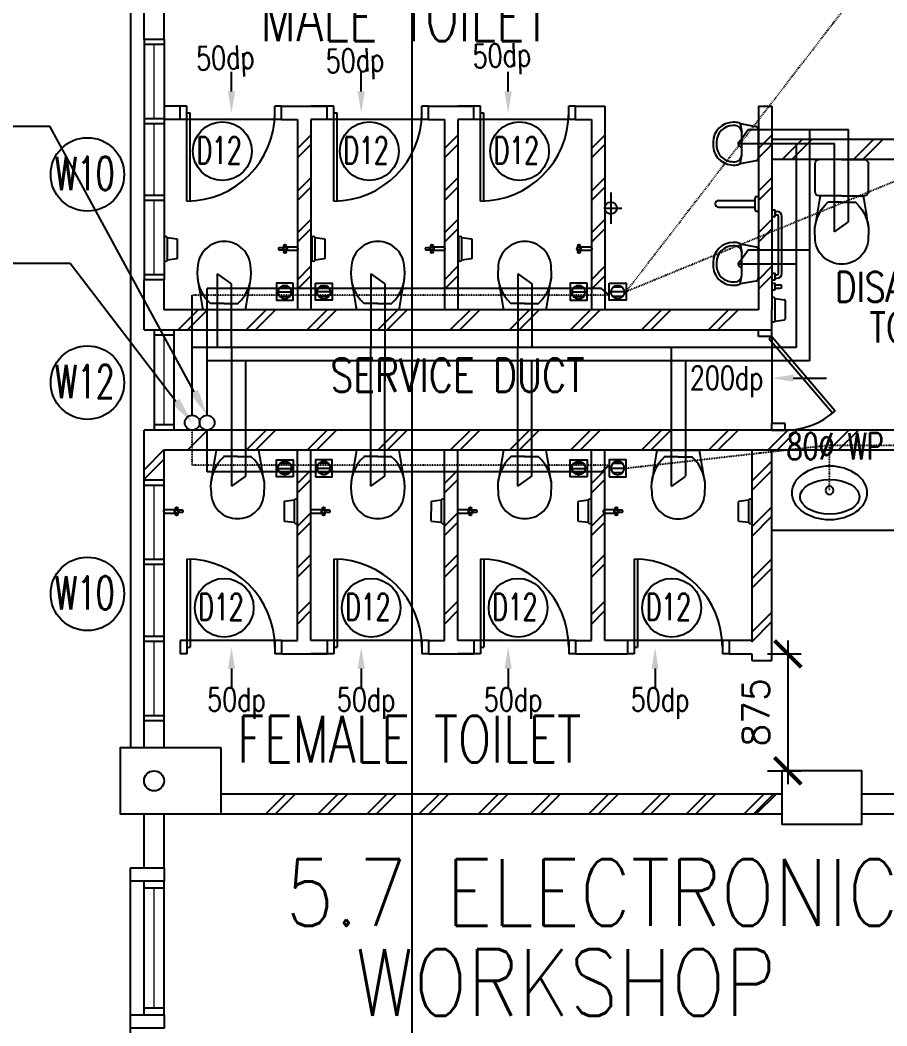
# Model space of a CAD drawing. Extents: x 2266480 to 2632177, y -858634 to -757244.
# Drawn here: x 2508047 to 2514536, y -792258 to -784730 of the extents above; entities that cross this region are included whole.
import ezdxf
from ezdxf.enums import TextEntityAlignment as Align

# ---------------------------------------------------------------- set-up
doc = ezdxf.new("R2010")
doc.units = 0
doc.header["$LTSCALE"] = 10
doc.header["$MEASUREMENT"] = 0
doc.linetypes.add('DIVIDE', pattern=[1.25, 0.5, -0.25, 0, -0.25, 0, -0.25])
doc.layers.get('0').update_dxf_attribs({"linetype": 'CONTINUOUS'})
doc.layers.get('DEFPOINTS').update_dxf_attribs({"linetype": 'CONTINUOUS'})
for name, color, linetype in [('AR', 7, 'CONTINUOUS'), ('COL', 3, 'CONTINUOUS'), ('DIM', 7, 'CONTINUOUS'), ('DOOR', 5, 'CONTINUOUS'), ('DR', 7, 'CONTINUOUS'), ('DTEXT', 7, 'CONTINUOUS'), ('FIT', 5, 'CONTINUOUS'), ('FITT', 5, 'CONTINUOUS'), ('H', 1, 'CONTINUOUS'), ('hatch', 7, 'CONTINUOUS'), ('PIPE', 5, 'DIVIDE'), ('RWDP', 145, 'CONTINUOUS'), ('SANI', 7, 'CONTINUOUS'), ('SP', 220, 'CONTINUOUS'), ('T25', 7, 'CONTINUOUS'), ('T50', 4, 'CONTINUOUS'), ('TEX', 2, 'CONTINUOUS'), ('txt', 7, 'CONTINUOUS'), ('VP', 100, 'CONTINUOUS'), ('WALL', 2, 'CONTINUOUS'), ('WIN', 5, 'CONTINUOUS'), ('WIN-T', 7, 'CONTINUOUS'), ('WP', 50, 'DIVIDE')]:
    doc.layers.add(name, color=color, linetype=linetype)
doc.styles.add('ROMANS', font='romans')
doc.styles.get("Standard").update_dxf_attribs({"font": 'ROMANS.SHX'})
doc.dimstyles.new('STANDARD$0', dxfattribs={"dimscale": 0, "dimtxt": 8, "dimasz": 6, "dimexe": 1, "dimexo": 1, "dimgap": 3, "dimtad": 1, "dimdec": 0, "dimlfac": -1, "dimrnd": 1, "dimzin": 0, "dimdsep": 46, "dimtxsty": 'Standard', "dimcen": 0, "dimclrd": 5, "dimclre": 250, "dimadec": 0, "dimazin": 0, "dimtfac": 1, "dimtdec": 4, "dimtofl": 0, "dimtmove": 0, "dimatfit": 3, "dimfxl": 1, "dimtolj": 1, "dimtzin": 0, "dimarcsym": 0})

# ---------------------------------------------------------------- blocks, each defined once
blk = doc.blocks.new('100FT')
at = {"layer": 'PIPE', "linetype": 'Continuous'}
blk.add_circle((0, 0), 50, dxfattribs=at)
at = {"layer": 'WP', "linetype": 'Continuous'}
for p, q in [((-37.1, 33.5), (37.1, 33.5)), ((-49.9, -2.7), (49.9, -2.7)), ((-34, -36.7), (34, -36.7))]:
    blk.add_line(p, q, dxfattribs=at)
blk = doc.blocks.new('A$C7CE3714C')
at = {"layer": 'FIT'}
blk.add_lwpolyline([(0, 0), (126, 0), (126, 126), (0, 126)], close=True, dxfattribs=at)
at = {"layer": 'FIT', "xscale": -1}
blk.add_blockref('100FT', (63, 65.7), dxfattribs=at)
blk = doc.blocks.new('_ARCHTICK')
at = {"color": 0, "linetype": 'ByBlock', "const_width": 0.15}
blk.add_lwpolyline([(-0.5, -0.5), (0.5, 0.5)], dxfattribs=at)
blk = doc.blocks.new('*D533')
at = {"layer": 'DEFPOINTS', "color": 0, "transparency": 16777216}
for p in [(2513541.9, -789474.1), (2513541.9, -790349.1), (2513794.3, -790349.1)]:
    blk.add_point(p, dxfattribs=at)
at = {"layer": 'DIM', "color": 7, "lineweight": -2, "transparency": 16777216}
for p, q in [((2513794.3, -789374.1), (2513794.3, -790449.1)), ((2513641.9, -789474.1), (2513894.3, -789474.1)), ((2513641.9, -790349.1), (2513894.3, -790349.1))]:
    blk.add_line(p, q, dxfattribs=at)
at = {"layer": 'DIM', "color": 7, "lineweight": -2, "transparency": 16777216, "xscale": 200, "yscale": 200, "zscale": 200}
for p, rotation in [((2513794.3, -789474.1), 90), ((2513794.3, -790349.1), 270)]:
    blk.add_blockref('_ARCHTICK', p, dxfattribs=dict(at, rotation=rotation))
at = {"layer": 'DIM', "color": 7, "transparency": 16777216, "insert": (2513554.3, -789911.6), "char_height": 200, "attachment_point": 5, "rotation": 90, "style": 'ROMANS'}
blk.add_mtext('\\A1;875', dxfattribs=at)
blk = doc.blocks.new('ELLIPSE')
blk.add_circle((0.5, 0.5), 0.5)
blk = doc.blocks.new('BASIN-01')
blk.add_circle((0, 0), 30.3)
for p, xscale, yscale, zscale in [((279.3, -221.4), -559.6811780125836, 404.3346891934725, 559.6811780125837), ((220.2, -179.2), -444.6356025322193, 259.9294430529471, 444.6356025322195)]:
    blk.add_blockref('ELLIPSE', p, dxfattribs=dict(xscale=xscale, yscale=yscale, zscale=zscale))
blk = doc.blocks.new('UR1')
for p, q in [((104.2, 0), (-104.2, 0)), ((-150.5, -138.5), (-128.8, -20.5)), ((128.8, -20.5), (150.5, -138.5)), ((-150.5, -138.5), (-85, -125)), ((85, -125), (-85, -125)), ((150.5, -138.5), (85, -125)), ((-160, -175), (-160, -190)), ((-135, -175), (-135, -190)), ((135, -190), (135, -175)), ((160, -190), (160, -175)), ((-10, -315), (10, -315)), ((-10, -340), (10, -340))]:
    blk.add_line(p, q)
for centre, radius, start, end in [((-104.2, -25), 25, 90, 169.56252), ((104.2, -25), 25, 10.43748, 90), ((-85, -175), 75, 150.86439, 180), ((-85, -175), 50, 90, 180), ((0, -125), 26.1, 180, 0), ((85, -175), 50, 0, 90), ((85, -175), 75, 0, 29.13561), ((-10, -190), 150, 180, 270), ((-10, -190), 125, 180, 270), ((10, -190), 125, 270, 0), ((10, -190), 150, 270, 0)]:
    blk.add_arc(centre, radius, start, end)
blk = doc.blocks.new('WC-CAP-P')
for p, q in [((-84.1, 0), (-254.1, 0)), ((-85, 0), (85, 0)), ((-284.1, -240), (-284.1, -30)), ((115, -240), (115, -30)), ((-84.1, -270), (-254.1, -270)), ((-85, -270), (85, -270)), ((-274.1, -317.5), (-274.1, -317.5)), ((-84.1, -317.5), (-189.6, -317.5)), ((-85, -317.5), (20.5, -317.5)), ((105, -317.5), (105, -317.5))]:
    blk.add_line(p, q)
for centre, radius, start, end in [((-254.1, -30), 30, 90, 180), ((85, -30), 30, 0, 90), ((-254.1, -240), 30, 180, 270), ((23685.1, -4344.3), 24273.9, 170.33681, 170.89893), ((-23854.2, -4344.3), 24273.9, 9.10107, 9.66319), ((85, -240), 30, 270, 0), ((10.3, -540), 296.7, 131.76878, 188.34412), ((-179.4, -540), 296.7, 351.65588, 48.23122), ((-85.8, -584.8), 197.4, 179.51694, 271.02679), ((-83.3, -584.8), 197.4, 268.97321, 0.48306)]:
    blk.add_arc(centre, radius, start, end)

msp = doc.modelspace()

# ---------------------------------------------------------------- linework, layer by layer
at = {"color": 0}
for p, q in [((2508874.5, -784674.1), (2508874.5, -790174.1)), ((2509629.6, -785264.1), (2509629.6, -785117.8)), ((2509629.6, -785264.1), (2509629.6, -785117.8)), ((2510600.6, -785264.1), (2510600.6, -785117.8)), ((2510600.6, -785264.1), (2510600.6, -785117.8)), ((2511700.6, -785264.1), (2511700.6, -785117.8)), ((2511700.6, -785264.1), (2511700.6, -785117.8)), ((2513275.9, -786079.5), (2513549.9, -786079.5)), ((2513275.9, -786079.5), (2513549.9, -786079.5)), ((2513549.9, -786149.5), (2513549.9, -786059.5)), ((2513549.9, -786149.5), (2513549.9, -786059.5)), ((2513559.9, -786049.5), (2513574.9, -786049.5)), ((2513275.9, -786129.5), (2513549.9, -786129.5)), ((2513275.9, -786129.5), (2513549.9, -786129.5)), ((2513559.9, -786159.5), (2513574.9, -786159.5)), ((2509385.2, -786851.4), (2509385.2, -786851.4)), ((2509734.6, -786899.1), (2509414.9, -786899.1)), ((2509575.2, -786851.4), (2509469.7, -786851.4)), ((2509574.3, -786851.4), (2509679.8, -786851.4)), ((2509764.3, -786851.4), (2509764.3, -786851.4)), ((2510535.4, -786851.4), (2510535.4, -786851.4)), ((2510884.8, -786899.1), (2510565.1, -786899.1)), ((2510725.4, -786851.4), (2510619.9, -786851.4)), ((2510724.5, -786851.4), (2510830, -786851.4)), ((2510914.5, -786851.4), (2510914.5, -786851.4)), ((2511635, -786851.4), (2511635, -786851.4)), ((2511984.4, -786899.1), (2511664.7, -786899.1)), ((2511825, -786851.4), (2511719.5, -786851.4)), ((2511824.1, -786851.4), (2511929.6, -786851.4)), ((2512014.1, -786851.4), (2512014.1, -786851.4)), ((2513835.3, -787409.9), (2514082.8, -787409.9)), ((2509835, -787949.1), (2509515.3, -787949.1)), ((2510884.8, -787949.1), (2510565.1, -787949.1)), ((2511984.4, -787949.1), (2511664.7, -787949.1)), ((2513134.1, -787950.3), (2512814.4, -787950.3)), ((2509485.6, -787996.8), (2509485.6, -787996.8)), ((2509675.6, -787996.8), (2509570.1, -787996.8)), ((2509674.7, -787996.8), (2509780.2, -787996.8)), ((2509864.7, -787996.8), (2509864.7, -787996.8)), ((2510535.4, -787996.8), (2510535.4, -787996.8)), ((2510725.4, -787996.8), (2510619.9, -787996.8)), ((2510724.5, -787996.8), (2510830, -787996.8)), ((2510914.5, -787996.8), (2510914.5, -787996.8)), ((2511635, -787996.8), (2511635, -787996.8)), ((2511825, -787996.8), (2511719.5, -787996.8)), ((2511824.1, -787996.8), (2511929.6, -787996.8)), ((2512014.1, -787996.8), (2512014.1, -787996.8)), ((2512784.7, -787998.1), (2512784.7, -787998.1)), ((2512974.7, -787998.1), (2512869.2, -787998.1)), ((2512973.8, -787998.1), (2513079.3, -787998.1)), ((2513163.8, -787998.1), (2513163.8, -787998.1)), ((2509629.6, -789584.1), (2509629.6, -789730.4)), ((2510600.6, -789584.1), (2510600.6, -789730.4)), ((2511700.6, -789584.1), (2511700.6, -789730.4)), ((2512800.6, -789584.1), (2512800.6, -789730.4)), ((2508874.5, -796174.1), (2508874.5, -791074.1))]:
    msp.add_line(p, q, dxfattribs=at)
for centre, radius, start, end in [((2513275.9, -786104.5), 25, 90, 270), ((2513559.9, -786059.5), 10, 90, 180), ((2513559.9, -786059.5), 10, 90, 180), ((2513559.9, -786149.5), 10, 180, 270), ((2513559.9, -786149.5), 10, 180, 270), ((2509573.5, -786584.2), 197.4, 88.97321, 180.48306), ((2509576, -786584.2), 197.4, 359.51694, 91.02679), ((2510723.7, -786584.2), 197.4, 88.97321, 180.48306), ((2510726.2, -786584.2), 197.4, 359.51694, 91.02679), ((2511823.3, -786584.2), 197.4, 88.97321, 180.48306), ((2511825.8, -786584.2), 197.4, 359.51694, 91.02679), ((2509669.6, -786628.9), 296.7, 171.65588, 228.23122), ((2509479.9, -786628.9), 296.7, 311.76878, 8.34412), ((2510819.8, -786628.9), 296.7, 171.65588, 228.23122), ((2510630.1, -786628.9), 296.7, 311.76878, 8.34412), ((2511919.4, -786628.9), 296.7, 171.65588, 228.23122), ((2511729.7, -786628.9), 296.7, 311.76878, 8.34412), ((2533344.4, -782824.6), 24273.9, 189.10107, 189.66319), ((2485805.1, -782824.6), 24273.9, 350.33681, 350.89893), ((2534494.6, -782824.6), 24273.9, 189.10107, 189.66319), ((2486955.3, -782824.6), 24273.9, 350.33681, 350.89893), ((2535594.2, -782824.6), 24273.9, 189.10107, 189.66319), ((2488054.9, -782824.6), 24273.9, 350.33681, 350.89893), ((2533444.8, -792023.6), 24273.9, 170.33681, 170.89893), ((2485905.5, -792023.6), 24273.9, 9.10107, 9.66319), ((2534494.6, -792023.6), 24273.9, 170.33681, 170.89893), ((2486955.3, -792023.6), 24273.9, 9.10107, 9.66319), ((2535594.2, -792023.6), 24273.9, 170.33681, 170.89893), ((2488054.9, -792023.6), 24273.9, 9.10107, 9.66319), ((2536743.9, -792024.9), 24273.9, 170.33681, 170.89893), ((2489204.6, -792024.9), 24273.9, 9.10107, 9.66319), ((2509770, -788219.3), 296.7, 131.76878, 188.34412), ((2509580.3, -788219.3), 296.7, 351.65588, 48.23122), ((2510819.8, -788219.3), 296.7, 131.76878, 188.34412), ((2510630.1, -788219.3), 296.7, 351.65588, 48.23122), ((2511919.4, -788219.3), 296.7, 131.76878, 188.34412), ((2511729.7, -788219.3), 296.7, 351.65588, 48.23122), ((2513069.1, -788220.6), 296.7, 131.76878, 188.34412), ((2512879.4, -788220.6), 296.7, 351.65588, 48.23122), ((2509673.9, -788264.1), 197.4, 179.51694, 271.02679), ((2509676.4, -788264.1), 197.4, 268.97321, 0.48306), ((2510723.7, -788264.1), 197.4, 179.51694, 271.02679), ((2510726.2, -788264.1), 197.4, 268.97321, 0.48306), ((2511823.3, -788264.1), 197.4, 179.51694, 271.02679), ((2511825.8, -788264.1), 197.4, 268.97321, 0.48306), ((2512973, -788265.3), 197.4, 179.51694, 271.02679), ((2512975.5, -788265.3), 197.4, 268.97321, 0.48306)]:
    msp.add_arc(centre, radius, start, end, dxfattribs=at)
for points in [[(2509602.9, -785264.1), (2509656.3, -785264.1), (2509629.6, -785424.1)], [(2509602.9, -785264.1), (2509656.3, -785264.1), (2509629.6, -785424.1)], [(2510573.9, -785264.1), (2510627.2, -785264.1), (2510600.6, -785424.1)], [(2510573.9, -785264.1), (2510627.2, -785264.1), (2510600.6, -785424.1)], [(2511673.9, -785264.1), (2511727.2, -785264.1), (2511700.6, -785424.1)], [(2511673.9, -785264.1), (2511727.2, -785264.1), (2511700.6, -785424.1)], [(2513835.3, -787383.2), (2513835.3, -787436.6), (2513675.3, -787409.9)], [(2509602.9, -789584.1), (2509656.3, -789584.1), (2509629.6, -789424.1)], [(2510573.9, -789584.1), (2510627.2, -789584.1), (2510600.6, -789424.1)], [(2511673.9, -789584.1), (2511727.2, -789584.1), (2511700.6, -789424.1)], [(2512773.9, -789584.1), (2512827.2, -789584.1), (2512800.6, -789424.1)]]:
    msp.add_solid(points, dxfattribs=at)
at = {"layer": 'AR', "color": 0}
msp.add_line((2510980.8, -781943.4), (2510980.8, -793334.6), dxfattribs=at)
at = {"layer": 'COL', "color": 0}
for points in [[(2509549.5, -790174.1), (2509549.5, -790674.1), (2508799.5, -790674.1), (2508799.5, -790174.1)], [(2513749.5, -790349.1), (2513749.5, -790749.1), (2514349.5, -790749.1), (2514349.5, -790349.1)]]:
    msp.add_lwpolyline(points, close=True, dxfattribs=at)
at = {"layer": 'DOOR', "color": 0}
for p, q in [((2513574.9, -787099.1), (2513574.9, -787049.1)), ((2513574.9, -787049.1), (2513674.9, -787049.1)), ((2513574.9, -787049.1), (2513674.9, -787049.1)), ((2513674.9, -787099.1), (2513674.9, -787049.1)), ((2513674.9, -787099.1), (2513574.9, -787099.1)), ((2513655.5, -787115), (2513674.9, -787099.1)), ((2513655.5, -787115), (2514129.1, -787670.1)), ((2513674.9, -787099.1), (2514147.9, -787653.6)), ((2513675.3, -787099.1), (2513675.3, -787749.1)), ((2513775.3, -787749.1), (2513675.3, -787749.1)), ((2513675.3, -787799.1), (2513675.3, -787749.1)), ((2513775.3, -787799.1), (2513775.3, -787749.1)), ((2513675.3, -787799.1), (2513775.3, -787799.1))]:
    msp.add_line(p, q, dxfattribs=at)
msp.add_arc((2513775.3, -787249.1), 550, 270, 312.65239, dxfattribs=at)
at = {"layer": 'DR', "color": 0}
for p, q in [((2509244.5, -785474.1), (2509244.5, -785374.1)), ((2509294.5, -785374.1), (2509244.5, -785374.1)), ((2509294.5, -786084.1), (2509294.5, -785374.1)), ((2509294.5, -785474.1), (2509294.5, -785374.1)), ((2510004.5, -785374.1), (2509954.5, -785374.1)), ((2509954.5, -785474.1), (2509954.5, -785374.1)), ((2510004.5, -785474.1), (2510004.5, -785374.1)), ((2510344.5, -785474.1), (2510344.5, -785374.1)), ((2510394.5, -785374.1), (2510344.5, -785374.1)), ((2510394.5, -786084.1), (2510394.5, -785374.1)), ((2510394.5, -785474.1), (2510394.5, -785374.1)), ((2511104.5, -785374.1), (2511054.5, -785374.1)), ((2511054.5, -785474.1), (2511054.5, -785374.1)), ((2511104.5, -785474.1), (2511104.5, -785374.1)), ((2511444.5, -785474.1), (2511444.5, -785374.1)), ((2511494.5, -785374.1), (2511444.5, -785374.1)), ((2511494.5, -786084.1), (2511494.5, -785374.1)), ((2511494.5, -785474.1), (2511494.5, -785374.1)), ((2512204.5, -785374.1), (2512154.5, -785374.1)), ((2512154.5, -785474.1), (2512154.5, -785374.1)), ((2512204.5, -785474.1), (2512204.5, -785374.1)), ((2509294.5, -785474.1), (2509244.5, -785474.1)), ((2509294.5, -785424.1), (2509319.5, -785424.1)), ((2509954.5, -785474.1), (2509294.5, -785474.1)), ((2509319.5, -786083.6), (2509319.5, -785424.1)), ((2510004.5, -785474.1), (2509954.5, -785474.1)), ((2510394.5, -785474.1), (2510344.5, -785474.1)), ((2510394.5, -785424.1), (2510419.5, -785424.1)), ((2511054.5, -785474.1), (2510394.5, -785474.1)), ((2510419.5, -786083.6), (2510419.5, -785424.1)), ((2511104.5, -785474.1), (2511054.5, -785474.1)), ((2511494.5, -785474.1), (2511444.5, -785474.1)), ((2511494.5, -785424.1), (2511519.5, -785424.1)), ((2512154.5, -785474.1), (2511494.5, -785474.1)), ((2511519.5, -786083.6), (2511519.5, -785424.1)), ((2512204.5, -785474.1), (2512154.5, -785474.1)), ((2512424.5, -786136.6), (2512552.6, -786136.6)), ((2509294.5, -788764.1), (2509294.5, -789474.1)), ((2509319.5, -788764.6), (2509319.5, -789424.1)), ((2510394.5, -788764.1), (2510394.5, -789474.1)), ((2510419.5, -788764.6), (2510419.5, -789424.1)), ((2511494.5, -788764.1), (2511494.5, -789474.1)), ((2511519.5, -788764.6), (2511519.5, -789424.1)), ((2512644.7, -788764.1), (2512644.7, -789474.1)), ((2512669.7, -788764.6), (2512669.7, -789424.1)), ((2509244.5, -789374.1), (2509244.5, -789474.1)), ((2509294.5, -789374.1), (2509244.5, -789374.1)), ((2509294.5, -789374.1), (2509294.5, -789474.1)), ((2509954.5, -789374.1), (2509294.5, -789374.1)), ((2510004.5, -789374.1), (2509954.5, -789374.1)), ((2509954.5, -789374.1), (2509954.5, -789474.1)), ((2510004.5, -789374.1), (2510004.5, -789474.1)), ((2510344.5, -789374.1), (2510344.5, -789474.1)), ((2510394.5, -789374.1), (2510344.5, -789374.1)), ((2510394.5, -789374.1), (2510394.5, -789474.1)), ((2511054.5, -789374.1), (2510394.5, -789374.1)), ((2511104.5, -789374.1), (2511054.5, -789374.1)), ((2511054.5, -789374.1), (2511054.5, -789474.1)), ((2511104.5, -789374.1), (2511104.5, -789474.1)), ((2511444.5, -789374.1), (2511444.5, -789474.1)), ((2511494.5, -789374.1), (2511444.5, -789374.1)), ((2511494.5, -789374.1), (2511494.5, -789474.1)), ((2512154.5, -789374.1), (2511494.5, -789374.1)), ((2512204.5, -789374.1), (2512154.5, -789374.1)), ((2512154.5, -789374.1), (2512154.5, -789474.1)), ((2512204.5, -789374.1), (2512204.5, -789474.1)), ((2512594.7, -789374.1), (2512594.7, -789474.1)), ((2512644.7, -789374.1), (2512594.7, -789374.1)), ((2512644.7, -789374.1), (2512644.7, -789474.1)), ((2513304.7, -789374.1), (2512644.7, -789374.1)), ((2513354.7, -789374.1), (2513304.7, -789374.1)), ((2513304.7, -789374.1), (2513304.7, -789474.1)), ((2513354.7, -789374.1), (2513354.7, -789474.1)), ((2509294.5, -789474.1), (2509244.5, -789474.1)), ((2509294.5, -789424.1), (2509319.5, -789424.1)), ((2510004.5, -789474.1), (2509954.5, -789474.1)), ((2510394.5, -789474.1), (2510344.5, -789474.1)), ((2510394.5, -789424.1), (2510419.5, -789424.1)), ((2511104.5, -789474.1), (2511054.5, -789474.1)), ((2511494.5, -789474.1), (2511444.5, -789474.1)), ((2511494.5, -789424.1), (2511519.5, -789424.1)), ((2512204.5, -789474.1), (2512154.5, -789474.1)), ((2512644.7, -789474.1), (2512594.7, -789474.1)), ((2512644.7, -789424.1), (2512669.7, -789424.1)), ((2513354.7, -789474.1), (2513304.7, -789474.1))]:
    msp.add_line(p, q, dxfattribs=at)
msp.add_lwpolyline([(2512469.8, -786019.3), (2512469.8, -786136.6), (2512469.8, -786253.9)], dxfattribs=at)
msp.add_circle((2512469.8, -786136.6), 45.3, dxfattribs=at)
for centre, start, end in [((2509294.5, -785424.1), 270, 0), ((2510394.5, -785424.1), 270, 0), ((2511494.5, -785424.1), 270, 0), ((2509294.5, -789424.1), 0, 90), ((2510394.5, -789424.1), 0, 90), ((2511494.5, -789424.1), 0, 90), ((2512644.7, -789424.1), 0, 90)]:
    msp.add_arc(centre, 660, start, end, dxfattribs=at)
at = {"layer": 'DTEXT', "color": 0}
for p, q in [((2513699.9, -786812.5), (2513769.6, -786822.4)), ((2513699.9, -786982.2), (2513769.6, -786972.4))]:
    msp.add_line(p, q, dxfattribs=at)
for centre, radius, start, end in [((2513686.6, -786822.3), 16.5, 36.48754, 135.31437), ((2513768.9, -786827.3), 5, 0, 81.97227), ((2513686.6, -786972.3), 16.5, 224.68563, 323.51246), ((2513768.9, -786967.4), 5, 278.02773, 0)]:
    msp.add_arc(centre, radius, start, end, dxfattribs=at)
at = {"layer": 'FITT', "color": 0}
for p, q in [((2510025.4, -786431.7), (2510025.4, -786424.9)), ((2510025.4, -786458.4), (2510025.4, -786451.6)), ((2510035.4, -786431.7), (2510035.4, -786424.9)), ((2510035.4, -786458.4), (2510035.4, -786451.6)), ((2510119, -786429.1), (2510042.6, -786429.1)), ((2510119, -786454.1), (2510042.6, -786454.1)), ((2511125.4, -786431.7), (2511125.4, -786424.9)), ((2511125.4, -786458.4), (2511125.4, -786451.6)), ((2511135.4, -786431.7), (2511135.4, -786424.9)), ((2511135.4, -786458.4), (2511135.4, -786451.6)), ((2511219, -786429.1), (2511142.6, -786429.1)), ((2511219, -786454.1), (2511142.6, -786454.1)), ((2512225.4, -786431.7), (2512225.4, -786424.9)), ((2512225.4, -786458.4), (2512225.4, -786451.6)), ((2512235.4, -786431.7), (2512235.4, -786424.9)), ((2512235.4, -786458.4), (2512235.4, -786451.6)), ((2512319, -786429.1), (2512242.6, -786429.1)), ((2512319, -786454.1), (2512242.6, -786454.1)), ((2509130, -788394.1), (2509206.3, -788394.1)), ((2509130, -788394.1), (2509206.3, -788394.1)), ((2509130, -788419.1), (2509206.4, -788419.1)), ((2509130, -788419.1), (2509206.4, -788419.1)), ((2509213.6, -788389.8), (2509213.6, -788396.6)), ((2509213.6, -788416.5), (2509213.6, -788423.3)), ((2509223.6, -788389.8), (2509223.6, -788396.6)), ((2509223.6, -788416.5), (2509223.6, -788423.3)), ((2510230, -788394.1), (2510306.3, -788394.1)), ((2510230, -788419.1), (2510306.4, -788419.1)), ((2510313.6, -788389.8), (2510313.6, -788396.6)), ((2510313.6, -788416.5), (2510313.6, -788423.3)), ((2510323.6, -788389.8), (2510323.6, -788396.6)), ((2510323.6, -788416.5), (2510323.6, -788423.3)), ((2511330, -788394.1), (2511406.3, -788394.1)), ((2511330, -788419.1), (2511406.4, -788419.1)), ((2511413.6, -788389.8), (2511413.6, -788396.6)), ((2511413.6, -788416.5), (2511413.6, -788423.3)), ((2511423.6, -788389.8), (2511423.6, -788396.6)), ((2511423.6, -788416.5), (2511423.6, -788423.3)), ((2512421.2, -788394.1), (2512497.6, -788394.1)), ((2512421.2, -788419.1), (2512497.6, -788419.1)), ((2512504.8, -788389.8), (2512504.8, -788396.6)), ((2512504.8, -788416.5), (2512504.8, -788423.3)), ((2512514.8, -788389.8), (2512514.8, -788396.6)), ((2512514.8, -788416.5), (2512514.8, -788423.3))]:
    msp.add_line(p, q, dxfattribs=at)
at = {"layer": 'FITT', "color": 0, "elevation": 0}
for points in [[(2510014.5, -786434.1), (2509987.9, -786434.2, 1), (2509987.9, -786449.2), (2510014.6, -786449.1)], [(2511114.5, -786434.1), (2511087.9, -786434.2, 1), (2511087.9, -786449.2), (2511114.6, -786449.1)], [(2509234.4, -788414.1), (2509261.1, -788414, 1), (2509261.1, -788399), (2509234.4, -788399.1)], [(2510334.4, -788414.1), (2510361.1, -788414, 1), (2510361.1, -788399), (2510334.4, -788399.1)], [(2511434.4, -788414.1), (2511461.1, -788414, 1), (2511461.1, -788399), (2511434.4, -788399.1)], [(2512525.6, -788414.1), (2512552.3, -788414, 1), (2512552.3, -788399), (2512525.6, -788399.1)]]:
    msp.add_lwpolyline(points, format="xyb", dxfattribs=at)
at = {"layer": 'FITT', "color": 0}
for centre, radius in [((2510030.4, -786441.6), 11.1), ((2510030.3, -786417.9), 8.61), ((2510030.4, -786465.4), 8.61), ((2511130.4, -786441.6), 11.1), ((2511130.3, -786417.9), 8.61), ((2511130.4, -786465.4), 8.61), ((2512230.4, -786441.6), 11.1), ((2512230.3, -786417.9), 8.61), ((2512230.4, -786465.4), 8.61), ((2509218.6, -788406.6), 11.1), ((2509218.6, -788382.8), 8.61), ((2509218.6, -788430.3), 8.61), ((2510318.6, -788406.6), 11.1), ((2510318.6, -788382.8), 8.61), ((2510318.6, -788430.3), 8.61), ((2511418.6, -788406.6), 11.1), ((2511418.6, -788382.8), 8.61), ((2511418.6, -788430.3), 8.61), ((2512509.8, -788406.6), 11.1), ((2512509.8, -788382.8), 8.61), ((2512509.8, -788430.3), 8.61)]:
    msp.add_circle(centre, radius, dxfattribs=at)
for centre, radius, start, end in [((2510030.4, -786441.6), 17.5, 106.78275, 253.2851), ((2510030.4, -786441.6), 17.5, 286.78275, 73.2851), ((2510115.7, -786441.6), 12.9, 284.6714, 75.39645), ((2511130.4, -786441.6), 17.5, 106.78275, 253.2851), ((2511130.4, -786441.6), 17.5, 286.78275, 73.2851), ((2511215.7, -786441.6), 12.9, 284.6714, 75.39645), ((2512230.4, -786441.6), 17.5, 106.78275, 253.2851), ((2512230.4, -786441.6), 17.5, 286.78275, 73.2851), ((2512315.7, -786441.6), 12.9, 284.6714, 75.39645), ((2513566.1, -786441.6), 12.9, 284.6714, 75.39645), ((2509133.2, -788406.6), 12.9, 104.6714, 255.39645), ((2509218.6, -788406.6), 17.5, 106.78275, 253.2851), ((2509218.6, -788406.6), 17.5, 286.78275, 73.2851), ((2510233.2, -788406.6), 12.9, 104.6714, 255.39645), ((2510318.6, -788406.6), 17.5, 106.78275, 253.2851), ((2510318.6, -788406.6), 17.5, 286.78275, 73.2851), ((2511333.2, -788406.6), 12.9, 104.6714, 255.39645), ((2511418.6, -788406.6), 17.5, 106.78275, 253.2851), ((2511418.6, -788406.6), 17.5, 286.78275, 73.2851), ((2512424.5, -788406.6), 12.9, 104.6714, 255.39645), ((2512509.8, -788406.6), 17.5, 106.78275, 253.2851), ((2512509.8, -788406.6), 17.5, 286.78275, 73.2851)]:
    msp.add_arc(centre, radius, start, end, dxfattribs=at)
at = {"layer": 'H', "color": 0}
for p, q in [((2510124.5, -785691), (2510224.5, -785591)), ((2511224.5, -785691), (2511324.5, -785591)), ((2512324.5, -785691), (2512424.5, -785591)), ((2513574.9, -785691), (2513674.9, -785591)), ((2513752.9, -785774.3), (2513902.9, -785624.3)), ((2513823.6, -785774.3), (2513973.6, -785624.3)), ((2514285.6, -785774.3), (2514435.6, -785624.3)), ((2514356.3, -785774.3), (2514506.3, -785624.3)), ((2510124.5, -785761.7), (2510224.5, -785661.7)), ((2511224.5, -785761.7), (2511324.5, -785661.7)), ((2512324.5, -785761.7), (2512424.5, -785661.7)), ((2513574.9, -785761.7), (2513674.9, -785661.7)), ((2510124.5, -786010.5), (2510224.5, -785910.5)), ((2511224.5, -786010.5), (2511324.5, -785910.5)), ((2512324.5, -786010.5), (2512424.5, -785910.5)), ((2513574.9, -786010.5), (2513674.9, -785910.5)), ((2510124.5, -786081.2), (2510224.5, -785981.2)), ((2511224.5, -786081.2), (2511324.5, -785981.2)), ((2512324.5, -786081.2), (2512424.5, -785981.2)), ((2513574.9, -786081.2), (2513674.9, -785981.2)), ((2510124.5, -786322.3), (2510224.5, -786222.3)), ((2511224.5, -786322.3), (2511324.5, -786222.3)), ((2512324.5, -786322.3), (2512424.5, -786222.3)), ((2513574.9, -786322.3), (2513674.9, -786222.3)), ((2510124.5, -786393), (2510224.5, -786293)), ((2511224.5, -786393), (2511324.5, -786293)), ((2512324.5, -786393), (2512424.5, -786293)), ((2513574.9, -786393), (2513674.9, -786293)), ((2510124.5, -786672.6), (2510224.5, -786572.6)), ((2511224.5, -786672.6), (2511324.5, -786572.6)), ((2512324.5, -786672.6), (2512424.5, -786572.6)), ((2513574.9, -786672.6), (2513674.9, -786572.6)), ((2510124.5, -786743.3), (2510224.5, -786643.3)), ((2511224.5, -786743.3), (2511324.5, -786643.3)), ((2512324.5, -786743.3), (2512424.5, -786643.3)), ((2513574.9, -786743.3), (2513674.9, -786643.3)), ((2509229.7, -787049.1), (2509379.7, -786899.1)), ((2509300.4, -787049.1), (2509450.4, -786899.1)), ((2509738.6, -787049.1), (2509888.6, -786899.1)), ((2509809.3, -787049.1), (2509959.3, -786899.1)), ((2510195.4, -787049.1), (2510345.4, -786899.1)), ((2510266.2, -787049.1), (2510416.2, -786899.1)), ((2510724.9, -787049.1), (2510874.9, -786899.1)), ((2510795.6, -787049.1), (2510945.6, -786899.1)), ((2511267.6, -787049.1), (2511417.6, -786899.1)), ((2511338.3, -787049.1), (2511488.3, -786899.1)), ((2511711.6, -787049.1), (2511861.6, -786899.1)), ((2511782.3, -787049.1), (2511932.3, -786899.1)), ((2512168.4, -787049.1), (2512318.4, -786899.1)), ((2512239.1, -787049.1), (2512389.1, -786899.1)), ((2512697.9, -787049.1), (2512847.9, -786899.1)), ((2512697.9, -787049.1), (2512847.9, -786899.1)), ((2512768.6, -787049.1), (2512918.6, -786899.1)), ((2512768.6, -787049.1), (2512918.6, -786899.1)), ((2513200.8, -787049.1), (2513350.8, -786899.1)), ((2513200.8, -787049.1), (2513350.8, -786899.1)), ((2513271.5, -787049.1), (2513421.5, -786899.1)), ((2513271.5, -787049.1), (2513421.5, -786899.1)), ((2509300.4, -787949.1), (2509450.4, -787799.1)), ((2509738.6, -787949.1), (2509888.6, -787799.1)), ((2509809.3, -787949.1), (2509959.3, -787799.1)), ((2510195.4, -787949.1), (2510345.4, -787799.1)), ((2510266.2, -787949.1), (2510416.2, -787799.1)), ((2510724.9, -787949.1), (2510874.9, -787799.1)), ((2510795.6, -787949.1), (2510945.6, -787799.1)), ((2511267.6, -787949.1), (2511417.6, -787799.1)), ((2511338.3, -787949.1), (2511488.3, -787799.1)), ((2511711.6, -787949.1), (2511861.6, -787799.1)), ((2511782.3, -787949.1), (2511932.3, -787799.1)), ((2512168.4, -787949.1), (2512318.4, -787799.1)), ((2512239.1, -787949.1), (2512389.1, -787799.1)), ((2512697.9, -787949.1), (2512847.9, -787799.1)), ((2512768.6, -787949.1), (2512918.6, -787799.1)), ((2513200.8, -787949.1), (2513350.8, -787799.1)), ((2513271.5, -787949.1), (2513421.5, -787799.1)), ((2513644.8, -787949.1), (2513794.8, -787799.1)), ((2513715.6, -787949.1), (2513865.6, -787799.1)), ((2514101.7, -787949.1), (2514251.7, -787799.1)), ((2514172.4, -787949.1), (2514322.4, -787799.1)), ((2508974.5, -788094.9), (2509124.5, -787944.9)), ((2508974.5, -788165.6), (2509124.5, -788015.6)), ((2513524.9, -788181.2), (2513674.9, -788031.2)), ((2510124.5, -788197.7), (2510224.5, -788097.7)), ((2511224.5, -788197.7), (2511324.5, -788097.7)), ((2512324.5, -788197.7), (2512424.5, -788097.7)), ((2513524.9, -788251.9), (2513674.9, -788101.9)), ((2510124.5, -788268.4), (2510224.5, -788168.4)), ((2511224.5, -788268.4), (2511324.5, -788168.4)), ((2512324.5, -788268.4), (2512424.5, -788168.4)), ((2510124.5, -788517.2), (2510224.5, -788417.2)), ((2511224.5, -788517.2), (2511324.5, -788417.2)), ((2512324.5, -788517.2), (2512424.5, -788417.2)), ((2513524.9, -788523.3), (2513674.9, -788373.3)), ((2510124.5, -788587.9), (2510224.5, -788487.9)), ((2511224.5, -788587.9), (2511324.5, -788487.9)), ((2512324.5, -788587.9), (2512424.5, -788487.9)), ((2513524.9, -788594), (2513674.9, -788444)), ((2510124.5, -788829), (2510224.5, -788729)), ((2510124.5, -788899.8), (2510224.5, -788799.8)), ((2511224.5, -788829), (2511324.5, -788729)), ((2511224.5, -788899.8), (2511324.5, -788799.8)), ((2512324.5, -788829), (2512424.5, -788729)), ((2512324.5, -788899.8), (2512424.5, -788799.8)), ((2513524.9, -788911.5), (2513674.9, -788761.5)), ((2513524.9, -788982.2), (2513674.9, -788832.2)), ((2510124.5, -789179.3), (2510224.5, -789079.3)), ((2511224.5, -789179.3), (2511324.5, -789079.3)), ((2512324.5, -789179.3), (2512424.5, -789079.3)), ((2510124.5, -789250.1), (2510224.5, -789150.1)), ((2511224.5, -789250.1), (2511324.5, -789150.1)), ((2512324.5, -789250.1), (2512424.5, -789150.1)), ((2513524.9, -789311.5), (2513674.9, -789161.5)), ((2513524.9, -789382.2), (2513674.9, -789232.2))]:
    msp.add_line(p, q, dxfattribs=at)
at = {"layer": 'hatch', "color": 0}
for p, q in [((2509884.9, -790674.1), (2510034.9, -790524.1)), ((2509884.9, -790674.1), (2510034.9, -790524.1)), ((2509884.9, -790674.1), (2510034.9, -790524.1)), ((2509956.5, -790674.1), (2510106.5, -790524.1)), ((2509956.5, -790674.1), (2510106.5, -790524.1)), ((2509956.5, -790674.1), (2510106.5, -790524.1)), ((2510276.4, -790674.1), (2510426.4, -790524.1)), ((2510276.4, -790674.1), (2510426.4, -790524.1)), ((2510276.4, -790674.1), (2510426.4, -790524.1)), ((2510348, -790674.1), (2510498, -790524.1)), ((2510348, -790674.1), (2510498, -790524.1)), ((2510348, -790674.1), (2510498, -790524.1)), ((2510641.6, -790674.1), (2510791.6, -790524.1)), ((2510641.6, -790674.1), (2510791.6, -790524.1)), ((2510641.6, -790674.1), (2510791.6, -790524.1)), ((2510713.2, -790674.1), (2510863.2, -790524.1)), ((2510713.2, -790674.1), (2510863.2, -790524.1)), ((2510713.2, -790674.1), (2510863.2, -790524.1)), ((2511033.1, -790674.1), (2511183.1, -790524.1)), ((2511033.1, -790674.1), (2511183.1, -790524.1)), ((2511033.1, -790674.1), (2511183.1, -790524.1)), ((2511104.7, -790674.1), (2511254.7, -790524.1)), ((2511104.7, -790674.1), (2511254.7, -790524.1)), ((2511104.7, -790674.1), (2511254.7, -790524.1)), ((2511476.9, -790674.1), (2511626.9, -790524.1)), ((2511476.9, -790674.1), (2511626.9, -790524.1)), ((2511476.9, -790674.1), (2511626.9, -790524.1)), ((2511548.5, -790674.1), (2511698.5, -790524.1)), ((2511548.5, -790674.1), (2511698.5, -790524.1)), ((2511548.5, -790674.1), (2511698.5, -790524.1)), ((2511868.4, -790674.1), (2512018.4, -790524.1)), ((2511868.4, -790674.1), (2512018.4, -790524.1)), ((2511868.4, -790674.1), (2512018.4, -790524.1)), ((2511940, -790674.1), (2512090, -790524.1)), ((2511940, -790674.1), (2512090, -790524.1)), ((2511940, -790674.1), (2512090, -790524.1)), ((2512302.4, -790674.1), (2512452.4, -790524.1)), ((2512302.4, -790674.1), (2512452.4, -790524.1)), ((2512302.4, -790674.1), (2512452.4, -790524.1)), ((2512374, -790674.1), (2512524, -790524.1)), ((2512374, -790674.1), (2512524, -790524.1)), ((2512374, -790674.1), (2512524, -790524.1)), ((2512693.9, -790674.1), (2512843.9, -790524.1)), ((2512693.9, -790674.1), (2512843.9, -790524.1)), ((2512693.9, -790674.1), (2512843.9, -790524.1)), ((2512765.5, -790674.1), (2512915.5, -790524.1)), ((2512765.5, -790674.1), (2512915.5, -790524.1)), ((2512765.5, -790674.1), (2512915.5, -790524.1)), ((2513032.3, -790674.1), (2513182.3, -790524.1)), ((2513032.3, -790674.1), (2513182.3, -790524.1)), ((2513032.3, -790674.1), (2513182.3, -790524.1)), ((2513104, -790674.1), (2513254, -790524.1)), ((2513104, -790674.1), (2513254, -790524.1)), ((2513104, -790674.1), (2513254, -790524.1)), ((2513465.2, -790674.1), (2513615.2, -790524.1)), ((2513465.2, -790674.1), (2513615.2, -790524.1)), ((2513465.2, -790674.1), (2513615.2, -790524.1)), ((2513536.8, -790674.1), (2513686.8, -790524.1)), ((2513536.8, -790674.1), (2513686.8, -790524.1)), ((2513556, -790674.1), (2513706, -790524.1))]:
    msp.add_line(p, q, dxfattribs=at)
at = {"layer": 'RWDP', "color": 0}
msp.add_circle((2509049.5, -790424.1), 75, dxfattribs=at)
at = {"layer": 'SANI', "color": 0}
for points in [[(2509149.2, -786526.4), (2509149.5, -786356.8, 0.565426), (2509121.3, -786359.4, 0.460184)], [(2509124.5, -786355), (2509124.5, -786528.2, 0.460184), (2509149.5, -786526.4)], [(2509149.5, -786356.8), (2509219.2, -786366.7, -0.373687), (2509223.5, -786371.7), (2509223.3, -786511.8, -0.373687), (2509219, -786516.7), (2509149.2, -786526.5)], [(2510254.7, -786526.4), (2510255, -786356.8, 0.460184), (2510230, -786355, 0.460184)], [(2510230, -786355), (2510230, -786528.2, 0.460184), (2510255, -786526.4)], [(2510255, -786356.8), (2510324.7, -786366.7, -0.373687), (2510329, -786371.7), (2510328.8, -786511.8, -0.373687), (2510324.5, -786516.7), (2510254.7, -786526.5)], [(2511354.7, -786526.4), (2511355, -786356.8, 0.460184), (2511330, -786355, 0.460184)], [(2511330, -786355), (2511330, -786528.2, 0.460184), (2511355, -786526.4)], [(2511355, -786356.8), (2511424.7, -786366.7, -0.373687), (2511429, -786371.7), (2511428.8, -786511.8, -0.373687), (2511424.5, -786516.7), (2511354.7, -786526.5)], [(2510099.5, -788491.4), (2510029.8, -788481.5, -0.373687), (2510025.5, -788476.5), (2510025.7, -788336.4, -0.373687), (2510030, -788331.5), (2510099.7, -788321.7)], [(2510124.5, -788493.2), (2510124.5, -788320, 0.460184), (2510099.5, -788321.8)], [(2510099.7, -788321.8), (2510099.5, -788491.4, 0.565426), (2510127.6, -788488.8, 0.460184)], [(2511199.5, -788491.4), (2511129.8, -788481.5, -0.373687), (2511125.5, -788476.5), (2511125.7, -788336.4, -0.373687), (2511130, -788331.5), (2511199.7, -788321.7)], [(2511224.5, -788493.2), (2511224.5, -788320, 0.460184), (2511199.5, -788321.8)], [(2511199.7, -788321.8), (2511199.5, -788491.4, 0.565426), (2511227.6, -788488.8, 0.460184)], [(2512299.5, -788491.4), (2512229.8, -788481.5, -0.373687), (2512225.5, -788476.5), (2512225.7, -788336.4, -0.373687), (2512230, -788331.5), (2512299.7, -788321.7)], [(2512324.5, -788493.2), (2512324.5, -788320, 0.460184), (2512299.5, -788321.8)], [(2512299.7, -788321.8), (2512299.5, -788491.4, 0.565426), (2512327.6, -788488.8, 0.460184)], [(2513499.9, -788491.4), (2513430.2, -788481.5, -0.373687), (2513425.9, -788476.5), (2513426.1, -788336.4, -0.373687), (2513430.4, -788331.5), (2513500.1, -788321.7)], [(2513524.9, -788493.2), (2513524.9, -788320, 0.460184), (2513499.9, -788321.8)], [(2513500.1, -788321.8), (2513499.9, -788491.4, 0.565426), (2513528, -788488.8, 0.460184)]]:
    msp.add_lwpolyline(points, format="xyb", dxfattribs=at)
at = {"layer": 'SP', "color": 0}
for p, q in [((2513423.7, -785654.5), (2514144.8, -785654.5)), ((2513856.5, -785654.5), (2513856.5, -787180.8)), ((2514144.8, -786314.3), (2514144.8, -785654.5)), ((2508422.7, -786551.5), (2507737.1, -786551.5)), ((2509213.6, -787584.6), (2508422.7, -786551.5)), ((2513423.7, -786554.5), (2513856.5, -786554.5)), ((2509522.4, -786628.9), (2509522.4, -787180.8)), ((2510672.6, -786628.9), (2510672.6, -787180.8)), ((2511772.2, -786628.9), (2511772.2, -787180.8)), ((2509335.2, -787687.7), (2509335.2, -786787.9)), ((2513856.5, -787180.8), (2509335.2, -787180.8)), ((2509632.9, -788219.3), (2509632.9, -787180.8)), ((2510672.6, -788219.3), (2510672.6, -787180.8)), ((2511772.2, -788219.3), (2511772.2, -787180.8)), ((2512924.6, -788219.3), (2512924.6, -787180.8))]:
    msp.add_line(p, q, dxfattribs=at)
msp.add_circle((2509335.2, -787743.4), 55.7, dxfattribs=at)
msp.add_solid([(2509240, -787564.3), (2509187.1, -787604.8), (2509335.2, -787743.4)], dxfattribs=at)
at = {"layer": 'VP', "color": 0}
for p, q in [((2507197.4, -785523.8), (2508269.9, -785523.8)), ((2509351.1, -787512), (2508269.9, -785523.8)), ((2513423.7, -785654.5), (2513498.6, -785549.3)), ((2513498.6, -785549.3), (2514249.9, -785549.3)), ((2513956.5, -785549.3), (2513956.5, -787280.8)), ((2514249.9, -786239.4), (2514249.9, -785549.3)), ((2514144.8, -786314.3), (2514249.9, -786239.4)), ((2513423.7, -786554.5), (2513498.6, -786449.3)), ((2513498.6, -786449.3), (2513956.5, -786449.3)), ((2509522.4, -786628.9), (2509627.6, -786703.8)), ((2510672.6, -786628.9), (2510777.8, -786703.8)), ((2511772.2, -786628.9), (2511877.4, -786703.8)), ((2512398.6, -786737.9), (2509446.6, -786737.9)), ((2509446.6, -787687.7), (2509446.6, -786737.9)), ((2509627.6, -786703.8), (2509627.6, -787180.8)), ((2510777.8, -786703.8), (2510777.8, -787434.5)), ((2511877.4, -786703.8), (2511877.4, -787180.8)), ((2512457.5, -786787.9), (2512398.6, -786737.9)), ((2513956.5, -787280.8), (2509446.6, -787280.8)), ((2509738, -788144.4), (2509738, -787280.8)), ((2510777.8, -788144.4), (2510777.8, -787280.8)), ((2511877.4, -788144.4), (2511877.4, -787280.8)), ((2513029.7, -788144.4), (2513029.7, -787280.8)), ((2509446.6, -788110.3), (2509446.6, -787799.1)), ((2512398.6, -788110.3), (2509446.6, -788110.3)), ((2512457.5, -788060.3), (2512398.6, -788110.3)), ((2509632.9, -788219.3), (2509738, -788144.4)), ((2510672.6, -788219.3), (2510777.8, -788144.4)), ((2511772.2, -788219.3), (2511877.4, -788144.4)), ((2512922.8, -788220.6), (2513028, -788145.7))]:
    msp.add_line(p, q, dxfattribs=at)
msp.add_circle((2509446.6, -787743.4), 55.7, dxfattribs=at)
msp.add_solid([(2509380.3, -787496), (2509321.8, -787527.9), (2509446.6, -787687.7)], dxfattribs=at)
at = {"layer": 'WALL', "color": 0}
for p, q in [((2508974.5, -784874.1), (2508974.5, -784674.1)), ((2509124.5, -784874.1), (2509124.5, -784674.1)), ((2509124.5, -784874.1), (2508974.5, -784874.1)), ((2509244.5, -785374.1), (2509124.5, -785374.1)), ((2510004.5, -785374.1), (2510344.5, -785374.1)), ((2510124.5, -785374.1), (2510224.5, -785374.1)), ((2510344.5, -785374.1), (2510224.5, -785374.1)), ((2511104.5, -785374.1), (2511444.5, -785374.1)), ((2511224.5, -785374.1), (2511324.5, -785374.1)), ((2511444.5, -785374.1), (2511324.5, -785374.1)), ((2512204.5, -785374.1), (2512424.5, -785374.1)), ((2512324.5, -785374.1), (2512424.5, -785374.1)), ((2512424.5, -785374.1), (2512424.5, -786899.1)), ((2513574.9, -785374.1), (2513574.9, -786899.1)), ((2513574.9, -785374.1), (2513674.9, -785374.1)), ((2513674.9, -785374.1), (2513674.9, -786899.1)), ((2509244.5, -785474.1), (2509124.5, -785474.1)), ((2510004.5, -785474.1), (2510124.5, -785474.1)), ((2510124.5, -785474.1), (2510124.5, -786899.1)), ((2510224.5, -785474.1), (2510224.5, -786899.1)), ((2510344.5, -785474.1), (2510224.5, -785474.1)), ((2511104.5, -785474.1), (2511224.5, -785474.1)), ((2511224.5, -785474.1), (2511224.5, -786899.1)), ((2511324.5, -785474.1), (2511324.5, -786899.1)), ((2511444.5, -785474.1), (2511324.5, -785474.1)), ((2512204.5, -785474.1), (2512324.5, -785474.1)), ((2512324.5, -785474.1), (2512324.5, -786899.1)), ((2515824.5, -785624.3), (2513674.9, -785624.3)), ((2515674.5, -785774.3), (2513674.9, -785774.3)), ((2513675, -786149.8), (2513700, -786149.8)), ((2513700, -786198.8), (2513700, -786149.8)), ((2513700, -786161.8), (2513713, -786161.8)), ((2513675, -786198.8), (2513700, -786198.8)), ((2513700, -786186.8), (2513713, -786186.8)), ((2513725, -786624.8), (2513725, -786198.8)), ((2513750, -786624.9), (2513750, -786198.6)), ((2508974.5, -787049.1), (2508974.5, -786674.1)), ((2509124.5, -786674.1), (2508974.5, -786674.1)), ((2508974.5, -787049.1), (2508974.5, -786674.1)), ((2509124.5, -786899.1), (2509124.5, -786674.1)), ((2509124.5, -786899.1), (2509124.5, -786674.1)), ((2513675, -786624.8), (2513700, -786624.8)), ((2513675, -786673.8), (2513700, -786673.8)), ((2513700, -786673.8), (2513700, -786624.8)), ((2513700, -786636.8), (2513713, -786636.8)), ((2513700, -786661.8), (2513713, -786661.8)), ((2513675, -786699.8), (2513700, -786699.8)), ((2513675, -786748.8), (2513700, -786748.8)), ((2513700, -786748.8), (2513700, -786699.8)), ((2513700, -786711.8), (2513738, -786711.8)), ((2513700, -786736.8), (2513738, -786736.8)), ((2513750, -786724.8), (2513750, -786723.8)), ((2513699.9, -786982.1), (2513699.9, -786812.5)), ((2513773.9, -786827.3), (2513773.9, -786967.4)), ((2513524.9, -786899.1), (2509124.5, -786899.1)), ((2513574.9, -786899.1), (2509124.5, -786899.1)), ((2513674.9, -787049.1), (2513674.9, -786899.1)), ((2508974.5, -787049.1), (2513574.9, -787049.1)), ((2508974.5, -788174.1), (2508974.5, -787799.1)), ((2508974.5, -788174.1), (2508974.5, -787799.1)), ((2515824.5, -787799.1), (2508974.5, -787799.1)), ((2509124.5, -788174.1), (2509124.5, -787949.1)), ((2509124.5, -788174.1), (2509124.5, -787949.1)), ((2515674.5, -787949.1), (2509124.5, -787949.1)), ((2510124.5, -789374.1), (2510124.5, -787949.1)), ((2510224.5, -789374.1), (2510224.5, -787949.1)), ((2511224.5, -789374.1), (2511224.5, -787949.1)), ((2511324.5, -789374.1), (2511324.5, -787949.1)), ((2512324.5, -789374.1), (2512324.5, -787949.1)), ((2512424.5, -789374.1), (2512424.5, -787949.1)), ((2513524.9, -787949.1), (2513524.9, -789382.2)), ((2513674.9, -789524.1), (2513674.9, -787949.1)), ((2509124.5, -788174.1), (2508974.5, -788174.1)), ((2515674.5, -788549.1), (2513674.9, -788549.1)), ((2510004.5, -789374.1), (2510124.5, -789374.1)), ((2510344.5, -789374.1), (2510224.5, -789374.1)), ((2511104.5, -789374.1), (2511224.5, -789374.1)), ((2511444.5, -789374.1), (2511324.5, -789374.1)), ((2512204.5, -789374.1), (2512324.5, -789374.1)), ((2512594.7, -789374.1), (2512424.5, -789374.1)), ((2513524.9, -789374.1), (2513354.7, -789374.1)), ((2510004.5, -789474.1), (2510344.5, -789474.1)), ((2510124.5, -789474.1), (2510224.5, -789474.1)), ((2510344.5, -789474.1), (2510224.5, -789474.1)), ((2511104.5, -789474.1), (2511444.5, -789474.1)), ((2511224.5, -789474.1), (2511324.5, -789474.1)), ((2511444.5, -789474.1), (2511324.5, -789474.1)), ((2512204.5, -789474.1), (2512424.5, -789474.1)), ((2512324.5, -789474.1), (2512424.5, -789474.1)), ((2512424.5, -789474.1), (2512594.7, -789474.1)), ((2513354.7, -789474.1), (2513524.9, -789474.1)), ((2513524.9, -789474.1), (2513524.9, -789524.1)), ((2513524.9, -789524.1), (2513674.9, -789524.1)), ((2508974.5, -790174.1), (2508974.5, -789974.1)), ((2509124.5, -789974.1), (2508974.5, -789974.1)), ((2509124.5, -790174.1), (2509124.5, -789974.1)), ((2513749.5, -790524.1), (2509549.5, -790524.1)), ((2515674.5, -790524.1), (2514349.5, -790524.1)), ((2508974.5, -791074.1), (2508974.5, -790674.1)), ((2509124.5, -791074.1), (2509124.5, -790674.1)), ((2513749.5, -790674.1), (2509549.5, -790674.1)), ((2516599.5, -790674.1), (2514349.5, -790674.1))]:
    msp.add_line(p, q, dxfattribs=at)
for points in [[(2508874.5, -791074.1), (2509124.5, -791074.1), (2509124.5, -791174.1), (2508874.5, -791174.1)], [(2508874.5, -792174.1), (2509124.5, -792174.1), (2509124.5, -792274.1), (2508874.5, -792274.1)]]:
    msp.add_lwpolyline(points, close=True, dxfattribs=at)
for centre, radius, start, end in [((2513713, -786198.8), 37, 0, 90), ((2513713, -786198.8), 12, 0, 90), ((2513713, -786624.8), 37, 270, 0), ((2513713, -786624.8), 12, 270, 0), ((2513738, -786723.8), 12, 0, 90), ((2513738, -786724.8), 12, 270, 359.99738)]:
    msp.add_arc(centre, radius, start, end, dxfattribs=at)
at = {"layer": 'WIN', "color": 0}
for p, q in [((2508974.5, -784874.1), (2508974.5, -786674.1)), ((2509124.5, -784874.1), (2509124.5, -786674.1)), ((2509124.5, -784912.1), (2508974.5, -784912.1)), ((2509124.5, -785467.8), (2508974.5, -785467.8)), ((2509124.5, -785505.8), (2508974.5, -785505.8)), ((2509124.5, -786042.4), (2508974.5, -786042.4)), ((2509124.5, -786080.4), (2508974.5, -786080.4)), ((2509124.5, -786636.1), (2508974.5, -786636.1)), ((2509049.5, -787049.1), (2509049.5, -787799.1)), ((2509199.5, -787799.1), (2509199.5, -787049.1)), ((2509199.5, -787089.1), (2509049.5, -787089.1)), ((2509199.5, -787759.1), (2509049.5, -787759.1)), ((2508974.5, -789974.1), (2508974.5, -788174.1)), ((2509124.5, -789974.1), (2509124.5, -788174.1)), ((2509124.5, -788212.1), (2508974.5, -788212.1)), ((2509124.5, -788767.8), (2508974.5, -788767.8)), ((2509124.5, -788805.8), (2508974.5, -788805.8)), ((2509124.5, -789342.4), (2508974.5, -789342.4)), ((2509124.5, -789380.4), (2508974.5, -789380.4)), ((2509124.5, -789936.1), (2508974.5, -789936.1)), ((2508974.5, -792174.1), (2508974.5, -791174.1)), ((2509124.5, -792174.1), (2509124.5, -791174.1)), ((2508974.5, -791224.1), (2509124.5, -791224.1)), ((2508974.5, -792124.1), (2509124.5, -792124.1))]:
    msp.add_line(p, q, dxfattribs=at)
at = {"layer": 'WIN', "color": 0, "const_width": 10, "flags": 128}
for points in [[(2509049.5, -784912.1), (2509049.5, -785467.8)], [(2509049.5, -785505.8), (2509049.5, -786042.4)], [(2509049.5, -786080.4), (2509049.5, -786636.1)], [(2509124.5, -787759.1), (2509124.5, -787089.1)], [(2509049.5, -788767.8), (2509049.5, -788212.1)], [(2509049.5, -789342.4), (2509049.5, -788805.8)], [(2509049.5, -789936.1), (2509049.5, -789380.4)], [(2509049.5, -792124.1), (2509049.5, -791224.1)]]:
    msp.add_lwpolyline(points, dxfattribs=at)
at = {"layer": 'WIN-T', "color": 0}
for centre, radius in [((2509561.2, -785710.5), 220), ((2510661.2, -785710.5), 220), ((2511786.2, -785710.5), 220), ((2508550.8, -785884.8, 0), 275), ((2508550.8, -787443.3, 0), 275), ((2508550.8, -789024.7, 0), 275), ((2509575, -789128.4), 220), ((2510675, -789128.4), 220), ((2511775, -789128.4), 220), ((2512925.2, -789128.4), 220)]:
    msp.add_circle(centre, radius, dxfattribs=at)
at = {"layer": 'WP', "color": 0}
for p, q in [((2512583.5, -786762.9), (2514849.5, -783826.2)), ((2514766.6, -785866.8), (2512583.5, -786762.9)), ((2512457.5, -786787.9), (2509335.2, -786787.9)), ((2509335.2, -788060.3), (2509335.2, -787799.1)), ((2514106, -787912.7), (2512583.5, -788085.3)), ((2514106, -788249.1), (2514106, -787912.7)), ((2514968.3, -787912.7), (2514106, -787912.7)), ((2512457.5, -788060.3), (2509335.2, -788060.3))]:
    msp.add_line(p, q, dxfattribs=at)

# ---------------------------------------------------------------- block references
at = {"layer": 'DIM', "color": 0, "rotation": 270.0000004268868}
for p in [(2513574.9, -785654.5), (2513574.9, -785654.5), (2513574.9, -786554.5), (2513574.9, -786554.5)]:
    msp.add_blockref('UR1', p, dxfattribs=at)
at = {"layer": 'SANI', "color": 0, "xscale": -1}
msp.add_blockref('WC-CAP-P', (2514113.3, -785774.3), dxfattribs=at)
at = {"layer": 'SANI', "color": 0, "xscale": -1, "rotation": 1.334020893750676e-08}
msp.add_blockref('BASIN-01', (2514106, -788249.1), dxfattribs=at)
at = {"layer": 'T25', "color": 0, "rotation": 180}
for p in [(2510091.4, -786699.9), (2510091.4, -786699.9), (2512291.4, -786699.9), (2512291.4, -786699.9)]:
    msp.add_blockref('A$C7CE3714C', p, dxfattribs=at)
at = {"layer": 'T25', "color": 0, "xscale": -1, "rotation": 180}
for p in [(2510257.5, -786699.9), (2510257.5, -786699.9), (2512457.5, -786699.9), (2512457.5, -786699.9)]:
    msp.add_blockref('A$C7CE3714C', p, dxfattribs=at)
at = {"layer": 'T25', "color": 0, "xscale": -1}
for p in [(2510091.4, -788148.3), (2510091.4, -788148.3), (2512291.4, -788148.3), (2512291.4, -788148.3)]:
    msp.add_blockref('A$C7CE3714C', p, dxfattribs=at)
at = {"layer": 'T25', "color": 0}
for p in [(2510257.5, -788148.3), (2510257.5, -788148.3), (2512457.5, -788148.3), (2512457.5, -788148.3)]:
    msp.add_blockref('A$C7CE3714C', p, dxfattribs=at)

# ---------------------------------------------------------------- texts
at = {"color": 0, "style": 'ROMANS', "width": 0.75}
for s, p in [('MALE TOILET', (2509844.2, -784886.2)), ('FEMALE TOILET', (2509671.1, -790286.4))]:
    msp.add_text(s, height=350, dxfattribs=at).set_placement(p)
at = {"layer": 'T50', "color": 0, "style": 'ROMANS', "width": 0.85}
for s, p in [('5.7 ELECTRONIC', (2510033.6, -791509.9)), ('WORKSHOP', (2510556.9, -792182.7))]:
    msp.add_text(s, height=500, dxfattribs=at).set_placement(p)
at = {"layer": 'TEX', "color": 0, "ltscale": 0.5, "style": 'ROMANS', "width": 0.75}
for p in [(2509367.2, -785105.3), (2510337.6, -785125.3), (2511437, -785087.9)]:
    msp.add_text('50dp', height=175, rotation=1.94526, dxfattribs=at).set_placement(p)
for s, p in [('200dp', (2513060.9, -787494.9)), ('50dp', (2509447.5, -789901.7)), ('50dp', (2510418.5, -789901.7)), ('50dp', (2511518.5, -789901.7)), ('50dp', (2512618.5, -789901.7))]:
    msp.add_text(s, height=175, dxfattribs=at).set_placement(p)
at = {"layer": 'txt', "color": 0, "style": 'ROMANS', "width": 0.8}
for s, p in [('DISABLED', (2514147.5, -786839.6)), ('TOILET', (2514405.5, -787142.8))]:
    msp.add_text(s, height=225, dxfattribs=at).set_placement(p)
at = {"layer": 'txt', "color": 0, "ltscale": 10, "style": 'ROMANS', "width": 0.8}
msp.add_text('SERVICE DUCT', height=250, dxfattribs=at).set_placement((2511321.1, -787388.1, 3887.4), align=Align.MIDDLE)
at = {"layer": 'WIN-T', "color": 0, "style": 'ROMANS', "width": 0.65}
for s, height, p in [('D12', 200, (2509366.8, -785804.4)), ('D12', 200, (2510466.8, -785804.4)), ('D12', 200, (2511591.8, -785804.4)), ('W10', 250, (2508307.7, -786002.1, 0)), ('W12', 250, (2508307.7, -787560.7, 0)), ('W10', 250, (2508307.7, -789142, 0)), ('D12', 200, (2509380.6, -789222.3)), ('D12', 200, (2510480.6, -789222.3)), ('D12', 200, (2511580.6, -789222.3)), ('D12', 200, (2512730.8, -789222.3))]:
    msp.add_text(s, height=height, dxfattribs=at).set_placement(p)
at = {"layer": 'WP', "color": 0, "style": 'ROMANS', "width": 0.7}
msp.add_text('80%%C WP ', height=200, dxfattribs=at).set_placement((2513784.6, -788018.3))

# ---------------------------------------------------------------- dimensions: what is measured, and where the dimension line sits
at = {"layer": 'DIM', "color": 0}
dim = msp.add_linear_dim(base=(2513794.3, -790349.1), p1=(2513541.9, -789474.1), p2=(2513541.9, -790349.1), angle=270, dimstyle='STANDARD$0', override={"dimscale": 100, "dimtxt": 2, "dimasz": 2, "dimgap": 1, "dimtxsty": 'ROMANS', "dimblk": 'ARCHTICK', "dimdle": 1, "dimclrd": 7, "dimclre": 7, "dimclrt": 7, "dimtdec": 0, "dimtmove": 2}, dxfattribs=at)
dim.commit()
dim.dimension.update_dxf_attribs({"geometry": '*D533', "text_midpoint": (2513554.3, -789911.6), "dimtype": 161})

doc.saveas('drawing.dxf')
